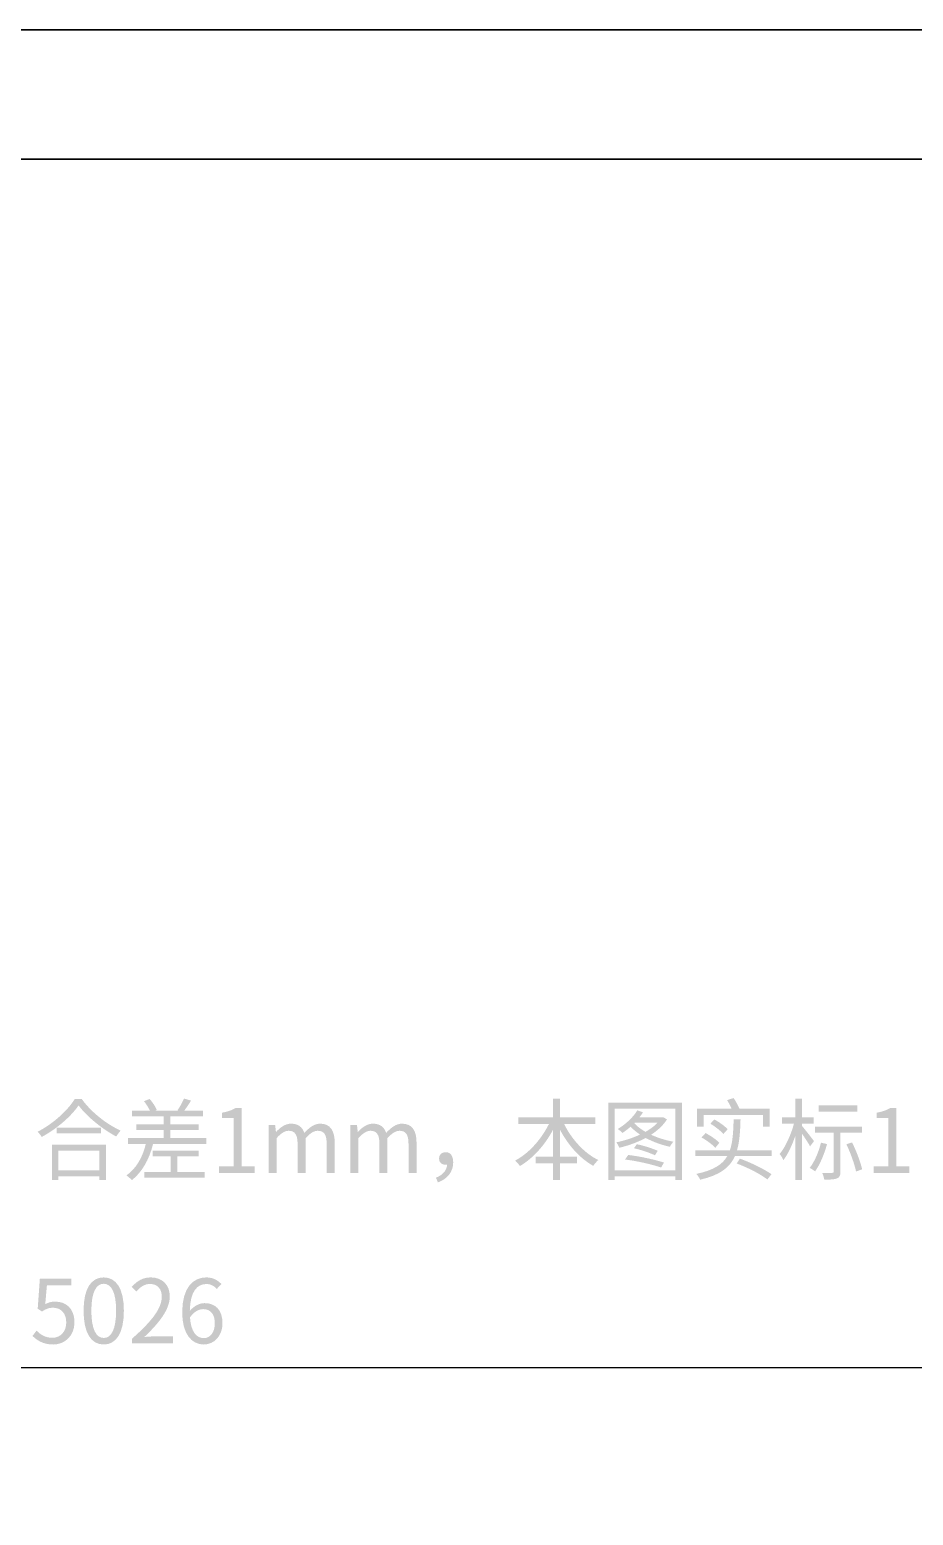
# Model space of a CAD drawing. Header units: millimetres. Extents: x -4600 to 229000, y -4300 to 19460.
# Drawn here: x 46279 to 49007, y 14875 to 19460 of the extents above; entities that cross this region are included whole.
import ezdxf

# ---------------------------------------------------------------- set-up
doc = ezdxf.new("R2010")
doc.units = ezdxf.units.MM
doc.header["$LTSCALE"] = 100
for name, color, linetype, lineweight in [('A-DIMS', 7, 'Continuous', 13), ('A-NOTE', 7, 'Continuous', 18), ('A-SHEET', 7, 'Continuous', 35)]:
    doc.layers.add(name, color=color, linetype=linetype, lineweight=lineweight)

# ---------------------------------------------------------------- blocks, each defined once
blk = doc.blocks.new('*D10')
at = {"layer": 'A-DIMS'}
h = blk.add_hatch(color=256, dxfattribs=at)
edge = h.paths.add_edge_path()
edge.add_spline(control_points=[(6351.3, 13601.8), (6384.9, 13601.8), (6416.8, 13626.7), (6416.8, 13670.3), (6416.8, 13714.5), (6389.5, 13734.2), (6356.5, 13734.2), (6344.5, 13734.2), (6335.5, 13731.2), (6326.5, 13726.3)], knot_values=[0, 0, 0, 0, 1, 1, 1, 2, 2, 2, 3, 3, 3, 3], degree=3, periodic=0)
edge.add_line((6326.5, 13726.3), (6331.7, 13784.1))
edge.add_line((6331.7, 13784.1), (6407, 13784.1))
edge.add_line((6407, 13784.1), (6407, 13805.4))
edge.add_line((6407, 13805.4), (6309.9, 13805.4))
edge.add_line((6309.9, 13805.4), (6303.3, 13712.1))
edge.add_line((6303.3, 13712.1), (6316.7, 13703.6))
edge.add_spline(control_points=[(6316.7, 13703.6), (6328.1, 13711.3), (6336.6, 13715.4), (6350, 13715.4), (6375.1, 13715.4), (6391.4, 13698.4), (6391.4, 13669.8), (6391.4, 13640.6), (6372.6, 13622.6), (6348.9, 13622.6), (6325.7, 13622.6), (6311, 13633.2), (6299.8, 13644.7)], knot_values=[0, 0, 0, 0, 1, 1, 1, 2, 2, 2, 3, 3, 3, 4, 4, 4, 4], degree=3, periodic=0)
edge.add_line((6299.8, 13644.7), (6287.2, 13628.3))
edge.add_spline(control_points=[(6287.2, 13628.3), (6300.9, 13614.9), (6320, 13601.8), (6351.3, 13601.8)], knot_values=[0, 0, 0, 0, 1, 1, 1, 1], degree=3, periodic=0)
h = blk.add_hatch(color=256, dxfattribs=at)
edge = h.paths.add_edge_path()
edge.add_spline(control_points=[(6507.1, 13601.8), (6545.1, 13601.8), (6569.3, 13636.2), (6569.3, 13706.1), (6569.3, 13775.4), (6545.1, 13808.9), (6507.1, 13808.9), (6468.9, 13808.9), (6444.9, 13775.4), (6444.9, 13706.1), (6444.9, 13636.2), (6468.9, 13601.8), (6507.1, 13601.8)], knot_values=[0, 0, 0, 0, 1, 1, 1, 2, 2, 2, 3, 3, 3, 4, 4, 4, 4], degree=3, periodic=0)
edge = h.paths.add_edge_path(flags=0)
edge.add_spline(control_points=[(6507.1, 13622), (6484.5, 13622), (6468.9, 13647.4), (6468.9, 13706.1), (6468.9, 13764.5), (6484.5, 13789.3), (6507.1, 13789.3), (6529.8, 13789.3), (6545.3, 13764.5), (6545.3, 13706.1), (6545.3, 13647.4), (6529.8, 13622), (6507.1, 13622)], knot_values=[0, 0, 0, 0, 1, 1, 1, 2, 2, 2, 3, 3, 3, 4, 4, 4, 4], degree=3, periodic=0)
h = blk.add_hatch(color=256, dxfattribs=at)
edge = h.paths.add_edge_path()
edge.add_line((6594.7, 13605.4), (6720.5, 13605.4))
edge.add_line((6720.5, 13605.4), (6720.5, 13626.9))
edge.add_line((6720.5, 13626.9), (6665.1, 13626.9))
edge.add_spline(control_points=[(6665.1, 13626.9), (6655, 13626.9), (6642.7, 13625.9), (6632.4, 13625)], knot_values=[0, 0, 0, 0, 1, 1, 1, 1], degree=3, periodic=0)
edge.add_spline(control_points=[(6632.4, 13625), (6679.3, 13669.5), (6711, 13710.2), (6711, 13750.3), (6711, 13785.7), (6688.3, 13808.9), (6652.6, 13808.9), (6627.2, 13808.9), (6609.7, 13797.5), (6593.6, 13779.7)], knot_values=[0, 0, 0, 0, 1, 1, 1, 2, 2, 2, 3, 3, 3, 3], degree=3, periodic=0)
edge.add_line((6593.6, 13779.7), (6608.1, 13765.6))
edge.add_spline(control_points=[(6608.1, 13765.6), (6619.3, 13778.9), (6633.2, 13788.7), (6649.6, 13788.7), (6674.4, 13788.7), (6686.4, 13772.1), (6686.4, 13749.2), (6686.4, 13714.8), (6657.5, 13675), (6594.7, 13620.1)], knot_values=[0, 0, 0, 0, 1, 1, 1, 2, 2, 2, 3, 3, 3, 3], degree=3, periodic=0)
edge.add_line((6594.7, 13620.1), (6594.7, 13605.4))
h = blk.add_hatch(color=256, dxfattribs=at)
edge = h.paths.add_edge_path()
edge.add_spline(control_points=[(6816.3, 13601.8), (6847.4, 13601.8), (6873.8, 13628), (6873.8, 13666.8), (6873.8, 13708.8), (6852, 13729.5), (6818.2, 13729.5), (6802.6, 13729.5), (6785.2, 13720.5), (6772.9, 13705.5)], knot_values=[0, 0, 0, 0, 1, 1, 1, 2, 2, 2, 3, 3, 3, 3], degree=3, periodic=0)
edge.add_spline(control_points=[(6772.9, 13705.5), (6774, 13767.5), (6796.6, 13788.5), (6824.5, 13788.5), (6836.5, 13788.5), (6848.5, 13782.5), (6856.1, 13773.2)], knot_values=[0, 0, 0, 0, 1, 1, 1, 2, 2, 2, 2], degree=3, periodic=0)
edge.add_line((6856.1, 13773.2), (6870.3, 13788.5))
edge.add_spline(control_points=[(6870.3, 13788.5), (6859.1, 13800.5), (6844.1, 13808.9), (6823.4, 13808.9), (6784.6, 13808.9), (6749.4, 13779.2), (6749.4, 13700.9), (6749.4, 13634.9), (6778.1, 13601.8), (6816.3, 13601.8)], knot_values=[0, 0, 0, 0, 1, 1, 1, 2, 2, 2, 3, 3, 3, 3], degree=3, periodic=0)
edge = h.paths.add_edge_path(flags=0)
edge.add_spline(control_points=[(6773.4, 13685.6), (6786.5, 13704.2), (6801.8, 13711), (6814.1, 13711), (6838.4, 13711), (6850.1, 13693.8), (6850.1, 13666.8), (6850.1, 13639.5), (6835.4, 13621.5), (6816.3, 13621.5), (6791.2, 13621.5), (6776.2, 13644.1), (6773.4, 13685.6)], knot_values=[0, 0, 0, 0, 1, 1, 1, 2, 2, 2, 3, 3, 3, 4, 4, 4, 4], degree=3, periodic=0)
blk.add_line((-1006, 13530.4), (14020, 13530.4))
blk = doc.blocks.new('SOURCE_DIMENSIONS')
at = {"layer": 'A-NOTE'}
h = blk.add_hatch(color=256, dxfattribs=at)
edge = h.paths.add_edge_path()
edge.add_spline(control_points=[(6429.5, 14339.8), (6455.2, 14304.9), (6503.2, 14266.4), (6545.7, 14243.8)], knot_values=[0, 0, 0, 0, 1, 1, 1, 1], degree=3, periodic=0)
edge.add_spline(control_points=[(6545.7, 14243.8), (6549.3, 14249.8), (6554.5, 14256.9), (6559.4, 14262.1)], knot_values=[0, 0, 0, 0, 1, 1, 1, 1], degree=3, periodic=0)
edge.add_spline(control_points=[(6559.4, 14262.1), (6516, 14281.4), (6468, 14319.4), (6438.8, 14360)], knot_values=[0, 0, 0, 0, 1, 1, 1, 1], degree=3, periodic=0)
edge.add_line((6438.8, 14360), (6417.8, 14360))
edge.add_spline(control_points=[(6417.8, 14360), (6396.5, 14324.6), (6350.6, 14282.8), (6302.9, 14258.5)], knot_values=[0, 0, 0, 0, 1, 1, 1, 1], degree=3, periodic=0)
edge.add_spline(control_points=[(6302.9, 14258.5), (6307.3, 14254.2), (6313, 14247.1), (6315.7, 14242.4)], knot_values=[0, 0, 0, 0, 1, 1, 1, 1], degree=3, periodic=0)
edge.add_spline(control_points=[(6315.7, 14242.4), (6362.4, 14267.5), (6406.9, 14306.5), (6429.5, 14339.8)], knot_values=[0, 0, 0, 0, 1, 1, 1, 1], degree=3, periodic=0)
h.paths.add_polyline_path([(6361.3, 14271.3), (6361.3, 14253.1), (6499.1, 14253.1), (6499.1, 14271.3), (6361.3, 14271.3)], flags=0)
h = blk.add_hatch(color=256, dxfattribs=at)
edge = h.paths.add_edge_path()
edge.add_spline(control_points=[(6755, 14361.1), (6750.6, 14350.2), (6741.9, 14334.6), (6734.8, 14324.8)], knot_values=[0, 0, 0, 0, 1, 1, 1, 1], degree=3, periodic=0)
edge.add_line((6734.8, 14324.8), (6737.8, 14323.7))
edge.add_line((6737.8, 14323.7), (6666.6, 14323.7))
edge.add_line((6666.6, 14323.7), (6671, 14325.6))
edge.add_spline(control_points=[(6671, 14325.6), (6667.2, 14335.5), (6657.9, 14349.4), (6648.9, 14359.7)], knot_values=[0, 0, 0, 0, 1, 1, 1, 1], degree=3, periodic=0)
edge.add_line((6648.9, 14359.7), (6631.4, 14352.7))
edge.add_spline(control_points=[(6631.4, 14352.7), (6638.2, 14344.2), (6645.3, 14332.7), (6649.7, 14323.7)], knot_values=[0, 0, 0, 0, 1, 1, 1, 1], degree=3, periodic=0)
edge.add_line((6649.7, 14323.7), (6594, 14323.7))
edge.add_line((6594, 14323.7), (6594, 14305.7))
edge.add_line((6594, 14305.7), (6692, 14305.7))
edge.add_line((6692, 14305.7), (6692, 14281.7))
edge.add_line((6692, 14281.7), (6607.4, 14281.7))
edge.add_line((6607.4, 14281.7), (6607.4, 14264.3))
edge.add_line((6607.4, 14264.3), (6692, 14264.3))
edge.add_line((6692, 14264.3), (6692, 14239.7))
edge.add_line((6692, 14239.7), (6581.8, 14239.7))
edge.add_line((6581.8, 14239.7), (6581.8, 14221.1))
edge.add_line((6581.8, 14221.1), (6637.1, 14221.1))
edge.add_spline(control_points=[(6637.1, 14221.1), (6627, 14178.8), (6607.1, 14144.7), (6577.1, 14123.7)], knot_values=[0, 0, 0, 0, 1, 1, 1, 1], degree=3, periodic=0)
edge.add_spline(control_points=[(6577.1, 14123.7), (6582, 14120.5), (6590.5, 14113.1), (6594.3, 14109.3)], knot_values=[0, 0, 0, 0, 1, 1, 1, 1], degree=3, periodic=0)
edge.add_spline(control_points=[(6594.3, 14109.3), (6625.4, 14134.1), (6647.5, 14172.3), (6659.5, 14221.1)], knot_values=[0, 0, 0, 0, 1, 1, 1, 1], degree=3, periodic=0)
edge.add_line((6659.5, 14221.1), (6824, 14221.1))
edge.add_line((6824, 14221.1), (6824, 14239.7))
edge.add_line((6824, 14239.7), (6713, 14239.7))
edge.add_line((6713, 14239.7), (6713, 14264.3))
edge.add_line((6713, 14264.3), (6800, 14264.3))
edge.add_line((6800, 14264.3), (6800, 14281.7))
edge.add_line((6800, 14281.7), (6713, 14281.7))
edge.add_line((6713, 14281.7), (6713, 14305.7))
edge.add_line((6713, 14305.7), (6813.7, 14305.7))
edge.add_line((6813.7, 14305.7), (6813.7, 14323.7))
edge.add_line((6813.7, 14323.7), (6755.8, 14323.7))
edge.add_spline(control_points=[(6755.8, 14323.7), (6762.4, 14332.5), (6770, 14343.9), (6776.6, 14354.6)], knot_values=[0, 0, 0, 0, 1, 1, 1, 1], degree=3, periodic=0)
edge.add_line((6776.6, 14354.6), (6755, 14361.1))
h.paths.add_polyline_path([(6658.7, 14200.4), (6658.7, 14182.4), (6714.1, 14182.4), (6714.1, 14134.4), (6632.5, 14134.4), (6632.5, 14116.4), (6818.6, 14116.4), (6818.6, 14134.4), (6734.8, 14134.4), (6734.8, 14182.4), (6800.3, 14182.4), (6800.3, 14200.4), (6658.7, 14200.4)], flags=0)
h = blk.add_hatch(color=256, dxfattribs=at)
edge = h.paths.add_edge_path()
edge.add_line((7894.4, 14360.3), (7894.4, 14303))
edge.add_line((7894.4, 14303), (7786.7, 14303))
edge.add_line((7786.7, 14303), (7786.7, 14282.3))
edge.add_line((7786.7, 14282.3), (7881.6, 14282.3))
edge.add_spline(control_points=[(7881.6, 14282.3), (7858.4, 14235.3), (7818.9, 14191.1), (7777.4, 14169.6)], knot_values=[0, 0, 0, 0, 1, 1, 1, 1], degree=3, periodic=0)
edge.add_spline(control_points=[(7777.4, 14169.6), (7782, 14165.5), (7788.6, 14157.8), (7792.1, 14152.7)], knot_values=[0, 0, 0, 0, 1, 1, 1, 1], degree=3, periodic=0)
edge.add_spline(control_points=[(7792.1, 14152.7), (7832, 14176.1), (7869.3, 14217.3), (7894.4, 14264.8)], knot_values=[0, 0, 0, 0, 1, 1, 1, 1], degree=3, periodic=0)
edge.add_line((7894.4, 14264.8), (7894.4, 14181.3))
edge.add_line((7894.4, 14181.3), (7841, 14181.3))
edge.add_line((7841, 14181.3), (7841, 14160.6))
edge.add_line((7841, 14160.6), (7894.4, 14160.6))
edge.add_line((7894.4, 14160.6), (7894.4, 14109.5))
edge.add_line((7894.4, 14109.5), (7916, 14109.5))
edge.add_line((7916, 14109.5), (7916, 14160.6))
edge.add_line((7916, 14160.6), (7968.1, 14160.6))
edge.add_line((7968.1, 14160.6), (7968.1, 14181.3))
edge.add_line((7968.1, 14181.3), (7916, 14181.3))
edge.add_line((7916, 14181.3), (7916, 14264.5))
edge.add_spline(control_points=[(7916, 14264.5), (7940.6, 14217.3), (7977.7, 14175.8), (8018.6, 14153.2)], knot_values=[0, 0, 0, 0, 1, 1, 1, 1], degree=3, periodic=0)
edge.add_spline(control_points=[(8018.6, 14153.2), (8022.1, 14158.9), (8029.2, 14167.1), (8034.1, 14171.2)], knot_values=[0, 0, 0, 0, 1, 1, 1, 1], degree=3, periodic=0)
edge.add_spline(control_points=[(8034.1, 14171.2), (7991, 14192.2), (7951.7, 14235.3), (7928.5, 14282.3)], knot_values=[0, 0, 0, 0, 1, 1, 1, 1], degree=3, periodic=0)
edge.add_line((7928.5, 14282.3), (8024.6, 14282.3))
edge.add_line((8024.6, 14282.3), (8024.6, 14303))
edge.add_line((8024.6, 14303), (7916, 14303))
edge.add_line((7916, 14303), (7916, 14360.3))
edge.add_line((7916, 14360.3), (7894.4, 14360.3))
h = blk.add_hatch(color=256, dxfattribs=at)
edge = h.paths.add_edge_path()
edge.add_line((8339.2, 14329.5), (8339.2, 14274.1))
edge.add_line((8339.2, 14274.1), (8359.7, 14274.1))
edge.add_line((8359.7, 14274.1), (8359.7, 14310.4))
edge.add_line((8359.7, 14310.4), (8542.2, 14310.4))
edge.add_line((8542.2, 14310.4), (8542.2, 14274.1))
edge.add_line((8542.2, 14274.1), (8563.5, 14274.1))
edge.add_line((8563.5, 14274.1), (8563.5, 14329.5))
edge.add_line((8563.5, 14329.5), (8469.9, 14329.5))
edge.add_spline(control_points=[(8469.9, 14329.5), (8465.8, 14339), (8458.7, 14352.4), (8451.9, 14362.5)], knot_values=[0, 0, 0, 0, 1, 1, 1, 1], degree=3, periodic=0)
edge.add_line((8451.9, 14362.5), (8431.7, 14356.2))
edge.add_spline(control_points=[(8431.7, 14356.2), (8436.6, 14348), (8441.8, 14338.2), (8445.6, 14329.5)], knot_values=[0, 0, 0, 0, 1, 1, 1, 1], degree=3, periodic=0)
edge.add_line((8445.6, 14329.5), (8339.2, 14329.5))
h = blk.add_hatch(color=256, dxfattribs=at)
edge = h.paths.add_edge_path()
edge.add_line((8642.6, 14360.6), (8642.6, 14302.7))
edge.add_line((8642.6, 14302.7), (8600.9, 14302.7))
edge.add_line((8600.9, 14302.7), (8600.9, 14283.6))
edge.add_line((8600.9, 14283.6), (8638.2, 14283.6))
edge.add_spline(control_points=[(8638.2, 14283.6), (8629.2, 14249.8), (8611.5, 14210.5), (8594, 14190)], knot_values=[0, 0, 0, 0, 1, 1, 1, 1], degree=3, periodic=0)
edge.add_spline(control_points=[(8594, 14190), (8597.9, 14184.9), (8603.3, 14176.4), (8605.5, 14170.9)], knot_values=[0, 0, 0, 0, 1, 1, 1, 1], degree=3, periodic=0)
edge.add_spline(control_points=[(8605.5, 14170.9), (8619.1, 14188.4), (8632.5, 14217), (8642.6, 14246.5)], knot_values=[0, 0, 0, 0, 1, 1, 1, 1], degree=3, periodic=0)
edge.add_line((8642.6, 14246.5), (8642.6, 14109.8))
edge.add_line((8642.6, 14109.8), (8663.1, 14109.8))
edge.add_line((8663.1, 14109.8), (8663.1, 14252.5))
edge.add_spline(control_points=[(8663.1, 14252.5), (8672.3, 14239.1), (8683.3, 14222.2), (8687.9, 14213.5)], knot_values=[0, 0, 0, 0, 1, 1, 1, 1], degree=3, periodic=0)
edge.add_line((8687.9, 14213.5), (8699.9, 14229.6))
edge.add_spline(control_points=[(8699.9, 14229.6), (8694.4, 14237.2), (8671, 14267.3), (8663.1, 14276.3)], knot_values=[0, 0, 0, 0, 1, 1, 1, 1], degree=3, periodic=0)
edge.add_line((8663.1, 14276.3), (8663.1, 14283.6))
edge.add_line((8663.1, 14283.6), (8698.8, 14283.6))
edge.add_line((8698.8, 14283.6), (8698.8, 14302.7))
edge.add_line((8698.8, 14302.7), (8663.1, 14302.7))
edge.add_line((8663.1, 14302.7), (8663.1, 14360.6))
edge.add_line((8663.1, 14360.6), (8642.6, 14360.6))
h = blk.add_hatch(color=256, dxfattribs=at)
edge = h.paths.add_edge_path()
edge.add_line((6863.3, 14131.4), (6973, 14131.4))
edge.add_line((6973, 14131.4), (6973, 14152.1))
edge.add_line((6973, 14152.1), (6932.9, 14152.1))
edge.add_line((6932.9, 14152.1), (6932.9, 14331.4))
edge.add_line((6932.9, 14331.4), (6913.8, 14331.4))
edge.add_spline(control_points=[(6913.8, 14331.4), (6902.9, 14325.1), (6890.1, 14320.5), (6872.3, 14317.2)], knot_values=[0, 0, 0, 0, 1, 1, 1, 1], degree=3, periodic=0)
edge.add_line((6872.3, 14317.2), (6872.3, 14301.4))
edge.add_line((6872.3, 14301.4), (6908.1, 14301.4))
edge.add_line((6908.1, 14301.4), (6908.1, 14152.1))
edge.add_line((6908.1, 14152.1), (6863.3, 14152.1))
edge.add_line((6863.3, 14152.1), (6863.3, 14131.4))
h = blk.add_hatch(color=256, dxfattribs=at)
h.paths.add_polyline_path([(8064.7, 14348.6), (8064.7, 14109.5), (8084.3, 14109.5), (8084.3, 14121), (8271.5, 14121), (8271.5, 14109.5), (8292, 14109.5), (8292, 14348.6), (8064.7, 14348.6)])
h.paths.add_polyline_path([(8084.3, 14139.3), (8084.3, 14330), (8271.5, 14330), (8271.5, 14139.3), (8084.3, 14139.3)], flags=0)
edge = h.paths.add_edge_path(flags=0)
edge.add_spline(control_points=[(8154.7, 14324.6), (8141.1, 14302.2), (8117.6, 14280.9), (8094.2, 14267)], knot_values=[0, 0, 0, 0, 1, 1, 1, 1], degree=3, periodic=0)
edge.add_spline(control_points=[(8094.2, 14267), (8098.5, 14264.3), (8105.6, 14258), (8108.6, 14254.7)], knot_values=[0, 0, 0, 0, 1, 1, 1, 1], degree=3, periodic=0)
edge.add_spline(control_points=[(8108.6, 14254.7), (8116.8, 14260.2), (8125.3, 14266.7), (8133.7, 14274.1)], knot_values=[0, 0, 0, 0, 1, 1, 1, 1], degree=3, periodic=0)
edge.add_spline(control_points=[(8133.7, 14274.1), (8141.9, 14265.3), (8152, 14257.2), (8162.9, 14249.8)], knot_values=[0, 0, 0, 0, 1, 1, 1, 1], degree=3, periodic=0)
edge.add_spline(control_points=[(8162.9, 14249.8), (8139.7, 14238.9), (8113.5, 14230.7), (8089.3, 14225.8)], knot_values=[0, 0, 0, 0, 1, 1, 1, 1], degree=3, periodic=0)
edge.add_spline(control_points=[(8089.3, 14225.8), (8092.8, 14222), (8097.2, 14214), (8099.1, 14209.1)], knot_values=[0, 0, 0, 0, 1, 1, 1, 1], degree=3, periodic=0)
edge.add_spline(control_points=[(8099.1, 14209.1), (8125.8, 14215.4), (8154.5, 14225.5), (8180.4, 14239.4)], knot_values=[0, 0, 0, 0, 1, 1, 1, 1], degree=3, periodic=0)
edge.add_spline(control_points=[(8180.4, 14239.4), (8203, 14227.1), (8229, 14217.9), (8254.9, 14212.1)], knot_values=[0, 0, 0, 0, 1, 1, 1, 1], degree=3, periodic=0)
edge.add_spline(control_points=[(8254.9, 14212.1), (8257.3, 14217), (8262.5, 14224.1), (8266.3, 14227.7)], knot_values=[0, 0, 0, 0, 1, 1, 1, 1], degree=3, periodic=0)
edge.add_spline(control_points=[(8266.3, 14227.7), (8242.3, 14232.1), (8218.3, 14239.4), (8197, 14249.2)], knot_values=[0, 0, 0, 0, 1, 1, 1, 1], degree=3, periodic=0)
edge.add_spline(control_points=[(8197, 14249.2), (8217.5, 14262.6), (8234.7, 14278.2), (8246.1, 14296.7)], knot_values=[0, 0, 0, 0, 1, 1, 1, 1], degree=3, periodic=0)
edge.add_line((8246.1, 14296.7), (8234.4, 14303.5))
edge.add_line((8234.4, 14303.5), (8231.4, 14302.7))
edge.add_line((8231.4, 14302.7), (8160.7, 14302.7))
edge.add_spline(control_points=[(8160.7, 14302.7), (8164.8, 14307.9), (8168.7, 14313.1), (8171.9, 14318.5)], knot_values=[0, 0, 0, 0, 1, 1, 1, 1], degree=3, periodic=0)
edge.add_line((8171.9, 14318.5), (8154.7, 14324.6))
edge = h.paths.add_edge_path(flags=0)
edge.add_line((8144.9, 14285), (8146.8, 14286.9))
edge.add_line((8146.8, 14286.9), (8217.5, 14286.9))
edge.add_spline(control_points=[(8217.5, 14286.9), (8207.7, 14276.3), (8194.6, 14266.7), (8179.8, 14258.2)], knot_values=[0, 0, 0, 0, 1, 1, 1, 1], degree=3, periodic=0)
edge.add_spline(control_points=[(8179.8, 14258.2), (8165.9, 14266.2), (8153.9, 14275.2), (8144.9, 14285)], knot_values=[0, 0, 0, 0, 1, 1, 1, 1], degree=3, periodic=0)
edge = h.paths.add_edge_path(flags=0)
edge.add_spline(control_points=[(8116.8, 14172.8), (8154.5, 14168.2), (8201.7, 14157.3), (8227.9, 14148)], knot_values=[0, 0, 0, 0, 1, 1, 1, 1], degree=3, periodic=0)
edge.add_line((8227.9, 14148), (8236.9, 14163.3))
edge.add_spline(control_points=[(8236.9, 14163.3), (8210.4, 14172), (8163.2, 14182.7), (8126.4, 14186.8)], knot_values=[0, 0, 0, 0, 1, 1, 1, 1], degree=3, periodic=0)
edge.add_line((8126.4, 14186.8), (8116.8, 14172.8))
edge = h.paths.add_edge_path(flags=0)
edge.add_spline(control_points=[(8144.1, 14207.5), (8165.9, 14202.9), (8193.8, 14193.3), (8209, 14185.7)], knot_values=[0, 0, 0, 0, 1, 1, 1, 1], degree=3, periodic=0)
edge.add_line((8209, 14185.7), (8217.5, 14199.6))
edge.add_spline(control_points=[(8217.5, 14199.6), (8202.2, 14206.7), (8174.7, 14215.7), (8152.8, 14220)], knot_values=[0, 0, 0, 0, 1, 1, 1, 1], degree=3, periodic=0)
edge.add_line((8152.8, 14220), (8144.1, 14207.5))
blk.add_hatch(color=256, dxfattribs=at).paths.add_polyline_path([(8714.6, 14339.8), (8714.6, 14320.5), (8833.6, 14320.5), (8833.6, 14339.8), (8714.6, 14339.8)])
h = blk.add_hatch(color=256, dxfattribs=at)
edge = h.paths.add_edge_path()
edge.add_line((8884.3, 14131.4), (8994, 14131.4))
edge.add_line((8994, 14131.4), (8994, 14152.1))
edge.add_line((8994, 14152.1), (8953.9, 14152.1))
edge.add_line((8953.9, 14152.1), (8953.9, 14331.4))
edge.add_line((8953.9, 14331.4), (8934.8, 14331.4))
edge.add_spline(control_points=[(8934.8, 14331.4), (8923.9, 14325.1), (8911.1, 14320.5), (8893.3, 14317.2)], knot_values=[0, 0, 0, 0, 1, 1, 1, 1], degree=3, periodic=0)
edge.add_line((8893.3, 14317.2), (8893.3, 14301.4))
edge.add_line((8893.3, 14301.4), (8929.1, 14301.4))
edge.add_line((8929.1, 14301.4), (8929.1, 14152.1))
edge.add_line((8929.1, 14152.1), (8884.3, 14152.1))
edge.add_line((8884.3, 14152.1), (8884.3, 14131.4))
h = blk.add_hatch(color=256, dxfattribs=at)
edge = h.paths.add_edge_path()
edge.add_line((7015.9, 14131.4), (7041, 14131.4))
edge.add_line((7041, 14131.4), (7041, 14238.9))
edge.add_spline(control_points=[(7041, 14238.9), (7054.3, 14254.2), (7066.9, 14261.5), (7078.1, 14261.5), (7096.9, 14261.5), (7105.6, 14249.8), (7105.6, 14222)], knot_values=[0, 0, 0, 0, 1, 1, 1, 2, 2, 2, 2], degree=3, periodic=0)
edge.add_line((7105.6, 14222), (7105.6, 14131.4))
edge.add_line((7105.6, 14131.4), (7130.5, 14131.4))
edge.add_line((7130.5, 14131.4), (7130.5, 14238.9))
edge.add_spline(control_points=[(7130.5, 14238.9), (7144.4, 14254.2), (7156.4, 14261.5), (7167.8, 14261.5), (7186.7, 14261.5), (7195.4, 14249.8), (7195.4, 14222)], knot_values=[0, 0, 0, 0, 1, 1, 1, 2, 2, 2, 2], degree=3, periodic=0)
edge.add_line((7195.4, 14222), (7195.4, 14131.4))
edge.add_line((7195.4, 14131.4), (7220.2, 14131.4))
edge.add_line((7220.2, 14131.4), (7220.2, 14225.2))
edge.add_spline(control_points=[(7220.2, 14225.2), (7220.2, 14262.9), (7205.8, 14283.4), (7175.5, 14283.4), (7157.2, 14283.4), (7141.9, 14271.6), (7126.4, 14255)], knot_values=[0, 0, 0, 0, 1, 1, 1, 2, 2, 2, 2], degree=3, periodic=0)
edge.add_spline(control_points=[(7126.4, 14255), (7120.4, 14272.4), (7108.4, 14283.4), (7085.4, 14283.4), (7067.7, 14283.4), (7052.4, 14272.2), (7039.3, 14258)], knot_values=[0, 0, 0, 0, 1, 1, 1, 2, 2, 2, 2], degree=3, periodic=0)
edge.add_line((7039.3, 14258), (7038.8, 14258))
edge.add_line((7038.8, 14258), (7036.3, 14279.5))
edge.add_line((7036.3, 14279.5), (7015.9, 14279.5))
edge.add_line((7015.9, 14279.5), (7015.9, 14131.4))
h = blk.add_hatch(color=256, dxfattribs=at)
edge = h.paths.add_edge_path()
edge.add_line((7268.5, 14131.4), (7293.6, 14131.4))
edge.add_line((7293.6, 14131.4), (7293.6, 14238.9))
edge.add_spline(control_points=[(7293.6, 14238.9), (7307, 14254.2), (7319.5, 14261.5), (7330.7, 14261.5), (7349.6, 14261.5), (7358.3, 14249.8), (7358.3, 14222)], knot_values=[0, 0, 0, 0, 1, 1, 1, 2, 2, 2, 2], degree=3, periodic=0)
edge.add_line((7358.3, 14222), (7358.3, 14131.4))
edge.add_line((7358.3, 14131.4), (7383.1, 14131.4))
edge.add_line((7383.1, 14131.4), (7383.1, 14238.9))
edge.add_spline(control_points=[(7383.1, 14238.9), (7397, 14254.2), (7409, 14261.5), (7420.5, 14261.5), (7439.3, 14261.5), (7448.1, 14249.8), (7448.1, 14222)], knot_values=[0, 0, 0, 0, 1, 1, 1, 2, 2, 2, 2], degree=3, periodic=0)
edge.add_line((7448.1, 14222), (7448.1, 14131.4))
edge.add_line((7448.1, 14131.4), (7472.9, 14131.4))
edge.add_line((7472.9, 14131.4), (7472.9, 14225.2))
edge.add_spline(control_points=[(7472.9, 14225.2), (7472.9, 14262.9), (7458.4, 14283.4), (7428.1, 14283.4), (7409.9, 14283.4), (7394.6, 14271.6), (7379, 14255)], knot_values=[0, 0, 0, 0, 1, 1, 1, 2, 2, 2, 2], degree=3, periodic=0)
edge.add_spline(control_points=[(7379, 14255), (7373, 14272.4), (7361, 14283.4), (7338.1, 14283.4), (7320.4, 14283.4), (7305.1, 14272.2), (7292, 14258)], knot_values=[0, 0, 0, 0, 1, 1, 1, 2, 2, 2, 2], degree=3, periodic=0)
edge.add_line((7292, 14258), (7291.4, 14258))
edge.add_line((7291.4, 14258), (7289, 14279.5))
edge.add_line((7289, 14279.5), (7268.5, 14279.5))
edge.add_line((7268.5, 14279.5), (7268.5, 14131.4))
h = blk.add_hatch(color=256, dxfattribs=at)
edge = h.paths.add_edge_path()
edge.add_line((8334, 14201.2), (8334, 14183.5))
edge.add_line((8334, 14183.5), (8432.5, 14183.5))
edge.add_spline(control_points=[(8432.5, 14183.5), (8417.2, 14157), (8389.1, 14139.3), (8336.7, 14128.4)], knot_values=[0, 0, 0, 0, 1, 1, 1, 1], degree=3, periodic=0)
edge.add_spline(control_points=[(8336.7, 14128.4), (8341.1, 14123.7), (8346.3, 14115.8), (8348.5, 14110.4)], knot_values=[0, 0, 0, 0, 1, 1, 1, 1], degree=3, periodic=0)
edge.add_spline(control_points=[(8348.5, 14110.4), (8409.9, 14124.6), (8440.4, 14148.3), (8456, 14183.5)], knot_values=[0, 0, 0, 0, 1, 1, 1, 1], degree=3, periodic=0)
edge.add_line((8456, 14183.5), (8569.7, 14183.5))
edge.add_line((8569.7, 14183.5), (8569.7, 14201.2))
edge.add_line((8569.7, 14201.2), (8462.2, 14201.2))
edge.add_spline(control_points=[(8462.2, 14201.2), (8470.2, 14227.7), (8472.1, 14259.3), (8473.2, 14296.7)], knot_values=[0, 0, 0, 0, 1, 1, 1, 1], degree=3, periodic=0)
edge.add_line((8473.2, 14296.7), (8451.9, 14296.7))
edge.add_spline(control_points=[(8451.9, 14296.7), (8450.8, 14258), (8449.1, 14226.6), (8440.4, 14201.2)], knot_values=[0, 0, 0, 0, 1, 1, 1, 1], degree=3, periodic=0)
edge.add_line((8440.4, 14201.2), (8334, 14201.2))
edge = h.paths.add_edge_path(flags=0)
edge.add_spline(control_points=[(8461.4, 14160.6), (8497.7, 14146.9), (8534, 14128.1), (8556.1, 14111.2)], knot_values=[0, 0, 0, 0, 1, 1, 1, 1], degree=3, periodic=0)
edge.add_line((8556.1, 14111.2), (8568.7, 14127.3))
edge.add_spline(control_points=[(8568.7, 14127.3), (8546, 14143.4), (8507.8, 14162.2), (8471.2, 14175.6)], knot_values=[0, 0, 0, 0, 1, 1, 1, 1], degree=3, periodic=0)
edge.add_line((8471.2, 14175.6), (8461.4, 14160.6))
edge = h.paths.add_edge_path(flags=0)
edge.add_spline(control_points=[(8352.8, 14240.8), (8368.4, 14232.3), (8386.7, 14218.7), (8395.4, 14208.9)], knot_values=[0, 0, 0, 0, 1, 1, 1, 1], degree=3, periodic=0)
edge.add_line((8395.4, 14208.9), (8407.9, 14224.4))
edge.add_spline(control_points=[(8407.9, 14224.4), (8398.9, 14234), (8380.4, 14246.5), (8365.1, 14254.4)], knot_values=[0, 0, 0, 0, 1, 1, 1, 1], degree=3, periodic=0)
edge.add_line((8365.1, 14254.4), (8352.8, 14240.8))
edge = h.paths.add_edge_path(flags=0)
edge.add_spline(control_points=[(8380.1, 14283.4), (8394.9, 14274.6), (8412.3, 14261), (8420.2, 14251.4)], knot_values=[0, 0, 0, 0, 1, 1, 1, 1], degree=3, periodic=0)
edge.add_line((8420.2, 14251.4), (8433.3, 14266.2))
edge.add_spline(control_points=[(8433.3, 14266.2), (8424.9, 14276), (8407.1, 14288.3), (8392.4, 14296.4)], knot_values=[0, 0, 0, 0, 1, 1, 1, 1], degree=3, periodic=0)
edge.add_line((8392.4, 14296.4), (8380.1, 14283.4))
h = blk.add_hatch(color=256, dxfattribs=at)
edge = h.paths.add_edge_path()
edge.add_line((8702.6, 14274.6), (8702.6, 14255.2))
edge.add_line((8702.6, 14255.2), (8761, 14255.2))
edge.add_line((8761, 14255.2), (8761, 14136.3))
edge.add_spline(control_points=[(8761, 14136.3), (8761, 14132.7), (8759.9, 14131.6), (8755.8, 14131.4)], knot_values=[0, 0, 0, 0, 1, 1, 1, 1], degree=3, periodic=0)
edge.add_spline(control_points=[(8755.8, 14131.4), (8752.3, 14131.4), (8739.5, 14131.1), (8725.3, 14131.6)], knot_values=[0, 0, 0, 0, 1, 1, 1, 1], degree=3, periodic=0)
edge.add_spline(control_points=[(8725.3, 14131.6), (8728, 14125.4), (8731, 14116.6), (8731.8, 14110.6)], knot_values=[0, 0, 0, 0, 1, 1, 1, 1], degree=3, periodic=0)
edge.add_spline(control_points=[(8731.8, 14110.6), (8750.9, 14110.6), (8763.5, 14111.2), (8771.4, 14114.5)], knot_values=[0, 0, 0, 0, 1, 1, 1, 1], degree=3, periodic=0)
edge.add_spline(control_points=[(8771.4, 14114.5), (8779.3, 14118), (8781.8, 14124.3), (8781.8, 14136)], knot_values=[0, 0, 0, 0, 1, 1, 1, 1], degree=3, periodic=0)
edge.add_line((8781.8, 14136), (8781.8, 14255.2))
edge.add_line((8781.8, 14255.2), (8848.3, 14255.2))
edge.add_line((8848.3, 14255.2), (8848.3, 14274.6))
edge.add_line((8848.3, 14274.6), (8702.6, 14274.6))
edge = h.paths.add_edge_path(flags=0)
edge.add_spline(control_points=[(8721.5, 14224.7), (8714.4, 14195.8), (8702.1, 14166.6), (8686.8, 14146.9)], knot_values=[0, 0, 0, 0, 1, 1, 1, 1], degree=3, periodic=0)
edge.add_spline(control_points=[(8686.8, 14146.9), (8691.4, 14144.7), (8699.6, 14139), (8703.4, 14136.3)], knot_values=[0, 0, 0, 0, 1, 1, 1, 1], degree=3, periodic=0)
edge.add_spline(control_points=[(8703.4, 14136.3), (8718.2, 14157), (8731.8, 14188.9), (8740.3, 14220.6)], knot_values=[0, 0, 0, 0, 1, 1, 1, 1], degree=3, periodic=0)
edge.add_line((8740.3, 14220.6), (8721.5, 14224.7))
edge = h.paths.add_edge_path(flags=0)
edge.add_spline(control_points=[(8800, 14220), (8812.9, 14192.8), (8825.7, 14157.3), (8829.8, 14135.7)], knot_values=[0, 0, 0, 0, 1, 1, 1, 1], degree=3, periodic=0)
edge.add_line((8829.8, 14135.7), (8848.6, 14142.6))
edge.add_spline(control_points=[(8848.6, 14142.6), (8844, 14164.1), (8830.9, 14198.8), (8817.5, 14225.5)], knot_values=[0, 0, 0, 0, 1, 1, 1, 1], degree=3, periodic=0)
edge.add_line((8817.5, 14225.5), (8800, 14220))
h = blk.add_hatch(color=256, dxfattribs=at)
h.paths.add_polyline_path([(6347.1, 14218.7), (6347.1, 14109.3), (6367.3, 14109.3), (6367.3, 14120.7), (6493.3, 14120.7), (6493.3, 14109.3), (6514.1, 14109.3), (6514.1, 14218.7), (6347.1, 14218.7)])
h.paths.add_polyline_path([(6367.3, 14139), (6367.3, 14200.1), (6493.3, 14200.1), (6493.3, 14139), (6367.3, 14139)], flags=0)
h = blk.add_hatch(color=256, dxfattribs=at)
edge = h.paths.add_edge_path()
edge.add_spline(control_points=[(7538.9, 14102.2), (7567.6, 14112.3), (7586.1, 14134.6), (7586.1, 14164.1), (7586.1, 14183.2), (7577.9, 14195.5), (7562.9, 14195.5), (7551.7, 14195.5), (7542.2, 14188.7), (7542.2, 14175.8), (7542.2, 14163), (7551.5, 14156.5), (7562.7, 14156.5)], knot_values=[0, 0, 0, 0, 1, 1, 1, 2, 2, 2, 3, 3, 3, 4, 4, 4, 4], degree=3, periodic=0)
edge.add_line((7562.7, 14156.5), (7567.3, 14157))
edge.add_spline(control_points=[(7567.3, 14157), (7565.9, 14138.2), (7553.9, 14125.4), (7532.9, 14116.6)], knot_values=[0, 0, 0, 0, 1, 1, 1, 1], degree=3, periodic=0)
edge.add_line((7532.9, 14116.6), (7538.9, 14102.2))
blk.add_blockref('*D10', (0, 0))
blk = doc.blocks.new('PLAN_DIMENSIONS')
blk.add_blockref('SOURCE_DIMENSIONS', (0, 0))
blk = doc.blocks.new('A02_SHEET')
at = {"layer": 'A-SHEET'}
for points in [[(-4600, -4300), (29000, -4300), (29000, 19460), (-4600, 19460)], [(-4200, -3900), (28600, -3900), (28600, 19060), (-4200, 19060)]]:
    blk.add_lwpolyline(points, close=True, dxfattribs=at)
blk.add_blockref('PLAN_DIMENSIONS', (0, 1800))

msp = doc.modelspace()

# ---------------------------------------------------------------- block references
msp.add_blockref('A02_SHEET', (40000, 0))

doc.saveas('drawing.dxf')
